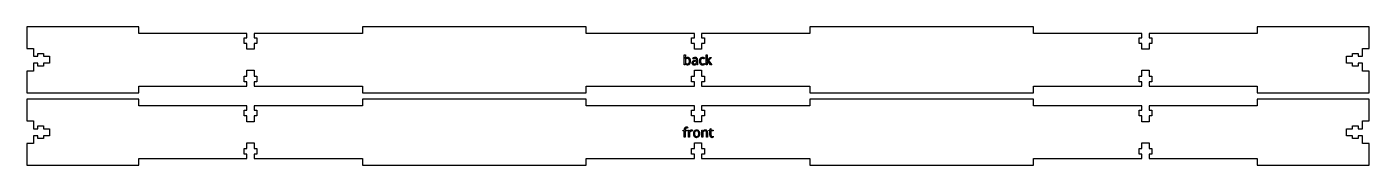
# Model space of a CAD drawing. Header units: millimetres. Extents: x 0 to 1466, y 3 to 486.
# Drawn here: x 0 to 610, y 3 to 66 of the extents above; entities that cross this region are included whole.
import ezdxf

# ---------------------------------------------------------------- set-up
doc = ezdxf.new("R2010")
doc.units = ezdxf.units.MM

msp = doc.modelspace()

# ---------------------------------------------------------------- linework, layer by layer
at = {"layer": 'back_labelLayer'}
for p, q in [((298.78, 48.75), (298.78, 53.31)), ((298.78, 53.31), (299.27, 53.31)), ((299.23, 49.16), (299.13, 48.75)), ((299.27, 49.16), (299.23, 49.16)), ((299.24, 51.53), (299.27, 51.53)), ((299.27, 53.31), (299.27, 52.2)), ((302.73, 51.37), (302.58, 51.74)), ((303.77, 50.66), (304.32, 50.67)), ((304.31, 50.33), (303.82, 50.31)), ((304.31, 50.04), (304.31, 50.33)), ((304.33, 49.21), (304.31, 49.21)), ((304.32, 50.67), (304.32, 50.87)), ((304.43, 48.75), (304.33, 49.21)), ((304.79, 50.94), (304.79, 48.75)), ((307.94, 51.85), (307.79, 51.44)), ((307.89, 49.29), (307.89, 48.86)), ((308.65, 48.75), (308.65, 53.31)), ((308.65, 53.31), (309.13, 53.31)), ((309.11, 50.39), (309.13, 50.39)), ((309.13, 53.31), (309.13, 50.89)), ((309.5, 50.27), (309.13, 49.95)), ((309.13, 49.95), (309.13, 48.75)), ((310.63, 48.75), (309.5, 50.27)), ((309.51, 50.86), (310.55, 51.96)), ((311.13, 51.96), (309.83, 50.59)), ((309.83, 50.59), (311.22, 48.75)), ((310.55, 51.96), (311.13, 51.96)), ((299.13, 48.75), (298.78, 48.75)), ((304.79, 48.75), (304.43, 48.75)), ((309.13, 48.75), (308.65, 48.75)), ((311.22, 48.75), (310.63, 48.75))]:
    msp.add_line(p, q, dxfattribs=at)
for centre, radius, start, end in [((291.95, 52.1), 7.32, 355.72384, 358.12589), ((293.2, 52.01), 6.06, 355.47161, 355.65329), ((289.13, 52.19), 10.14, 358.11232, 0.04841), ((300.17, 50.9), 1.11, 95.18352, 145.11089), ((301.89, 50.42), 2.62, 171.06676, 177.84565), ((303.01, 50.36), 3.75, 177.61778, 180.04246), ((302.48, 50.35), 3.22, 179.77631, 185.70749), ((300.14, 49.79), 1.08, 215.58501, 245.83618), ((301.21, 50.22), 1.94, 185.59246, 194.20503), ((300.8, 50.59), 1.52, 160.89266, 171.23341), ((300.4, 50), 1.1, 193.94305, 208.0218), ((300.15, 50.82), 0.833, 143.33821, 161.256), ((300.07, 49.84), 0.734, 208.55374, 217.56053), ((300, 50.93), 0.647, 120.14027, 142.42488), ((300.05, 49.83), 0.706, 218.16909, 253.80468), ((300.09, 50.75), 0.846, 100.447, 119.67007), ((300.22, 49.98), 1.28, 245.98014, 255.54565), ((300.18, 50.23), 1.13, 253.13822, 266.84828), ((300.19, 50.24), 1.37, 89.57318, 100.73245), ((300.27, 50.35), 1.66, 89.87439, 96.81449), ((300.21, 50.66), 1.56, 266.37746, 270.05094), ((300.21, 50.48), 1.12, 78.67814, 90.37501), ((300.23, 50.07), 0.969, 269.38689, 285.86303), ((300.29, 50.53), 1.49, 74.23933, 90.56238), ((300.31, 50.89), 0.709, 35.54083, 79.80114), ((300.35, 49.85), 1.15, 274.06402, 321.40809), ((300.3, 49.81), 0.699, 286.01626, 326.84975), ((300.39, 50.89), 1.11, 38.5631, 74.06704), ((300.23, 50.83), 0.807, 32.70345, 35.52463), ((299.95, 50.04), 1.12, 326.71048, 343.66617), ((300.01, 50.71), 1.06, 15.77789, 32.01518), ((299.3, 50.24), 1.8, 343.41716, 353.63692), ((299.31, 50.5), 1.78, 6.16486, 16.03961), ((298.23, 50.38), 2.87, 359.76808, 6.30956), ((298.32, 50.35), 2.79, 353.49352, 0.22054), ((300.19, 49.98), 1.37, 321.31616, 335.5436), ((300.13, 50.69), 1.43, 16.47093, 38.40753), ((299.75, 50.17), 1.84, 335.8306, 350.82552), ((299.41, 50.46), 2.2, 5.13385, 16.79735), ((298.76, 50.34), 2.85, 350.65627, 0.33803), ((298.49, 50.37), 3.12, 359.87789, 5.40936), ((303.06, 49.67), 0.842, 115.49046, 182.35681), ((303.44, 49.63), 1.22, 179.54572, 192.69499), ((303.03, 49.53), 0.799, 192.08272, 227.45213), ((303.05, 49.56), 0.837, 227.76911, 237.80489), ((303.64, 49.76), 2.24, 106.35684, 118.33499), ((303.12, 49.69), 0.986, 238.32725, 258.91843), ((303.48, 48.9), 1.72, 101.35685, 117.07983), ((304.15, 48.44), 3.26, 112.21231, 115.96404), ((303.49, 49.63), 0.768, 171.21215, 180.20591), ((303.42, 49.63), 0.695, 179.52666, 192.77878), ((303.25, 49.68), 0.519, 120.97345, 172.41795), ((303.19, 49.57), 0.453, 192.32652, 222.05794), ((303.17, 49.56), 0.433, 222.58034, 229.25499), ((303.23, 49.63), 0.529, 229.78367, 254.27244), ((303.83, 49.24), 2.39, 103.62261, 112.43201), ((303.38, 49.49), 0.747, 113.58877, 121.68043), ((303.74, 49.47), 2.55, 104.51613, 106.54906), ((303.56, 49.06), 1.21, 102.7996, 113.24327), ((303.31, 49.9), 0.803, 253.93969, 266.4533), ((303.67, 49.76), 2.25, 90.07146, 104.65209), ((303.82, 47.32), 3.34, 92.46962, 101.70648), ((303.33, 50.19), 1.09, 266.07846, 270.05887), ((303.65, 50.03), 1.58, 90.44849, 103.76652), ((303.77, 48.13), 2.17, 96.35454, 102.99536), ((303.34, 50.43), 1.34, 269.5792, 282.04137), ((303.94, 46.74), 3.57, 91.85644, 96.44785), ((303.44, 50), 0.895, 281.71215, 306.45934), ((303.64, 50.41), 1.2, 83.65077, 90.1753), ((303.68, 49.96), 2.05, 81.56803, 90.32487), ((303.91, 45.91), 4.75, 91.71638, 92.90945), ((303.69, 50.81), 0.795, 70.57159, 83.99279), ((303.46, 49.61), 0.896, 294.39329, 304.73708), ((303.79, 51.1), 0.494, 42.72954, 71.03801), ((303.48, 49.93), 0.812, 306.98801, 313.85597), ((303.22, 49.95), 1.31, 304.84855, 314.85306), ((303.79, 50.73), 1.27, 68.22737, 81.74936), ((303.48, 49.93), 0.814, 314.18923, 347.42696), ((303.75, 51.07), 0.543, 20.40938, 41.44796), ((302.73, 50.46), 2.02, 314.74455, 321.70717), ((303.45, 50.96), 0.863, 7.82721, 20.60419), ((303.96, 51.14), 0.828, 47.86831, 68.29341), ((303.07, 50.03), 1.24, 346.91776, 0.28242), ((302.92, 50.88), 1.4, 359.69338, 8.00354), ((302.72, 50.04), 1.59, 359.8205, 359.99778), ((303.99, 51.2), 0.77, 19.23311, 46.6741), ((303.54, 51.03), 1.25, 6.33792, 19.68157), ((302.88, 50.95), 1.91, 359.80263, 6.65836), ((308.3, 50.35), 2.68, 169.89782, 180.36891), ((308.56, 50.33), 2.94, 179.9388, 183.98153), ((307.76, 50.26), 2.15, 183.59134, 196.35396), ((307.36, 50.53), 1.73, 153.08755, 170.10512), ((307.06, 50.05), 1.41, 196.01667, 221.1349), ((307.01, 50.69), 1.34, 138.65507, 152.6853), ((306.94, 50.74), 1.26, 101.49131, 138.31339), ((306.92, 49.94), 1.23, 221.79763, 256.80207), ((308.81, 50.35), 2.69, 174.53103, 180.15491), ((308.47, 50.33), 2.36, 179.70416, 188.07435), ((307.76, 50.47), 1.63, 160.14183, 175.13681), ((307.63, 50.2), 1.5, 187.93154, 200.38856), ((307, 50.76), 0.816, 114.42659, 161.66327), ((307.17, 50.03), 1.01, 200.41837, 216.63928), ((306.98, 49.9), 0.772, 216.96956, 261.31031), ((307.07, 50.51), 1.08, 88.71943, 112.56673), ((307.1, 50.11), 1.91, 89.58916, 102.17881), ((307.06, 50.29), 1.18, 260.1359, 270.26923), ((307.06, 51.15), 2.04, 270.26582, 286.28917), ((307.1, 50.51), 1.08, 87.67465, 89.9751), ((307.11, 49.82), 2.19, 77.77022, 89.94754), ((307.08, 50.2), 1.39, 81.69102, 87.50788), ((306.99, 49.59), 2.01, 77.29999, 81.73449), ((306.87, 49.02), 2.58, 74.78019, 77.44985), ((306.99, 49.43), 2.16, 68.32941, 74.88318), ((307.26, 50.09), 1.38, 282.0344, 296.94545), ((307.07, 49.6), 2.43, 74.67973, 77.95776), ((306.93, 51.61), 2.51, 286.04597, 292.36549), ((307.29, 50.41), 1.58, 70.09455, 74.73859), ((307.5, 50.99), 0.962, 63.50358, 70.18607), ((307.61, 51.22), 0.714, 62.9261, 63.18997), ((293.32, 51.5), 15.83, 356.03293, 356.64422), ((290.47, 51.69), 18.69, 356.01931, 356.05667), ((299.6, 51.13), 9.54, 356.63241, 357.491), ((305.89, 50.9), 3.24, 358.27397, 359.89278), ((303.37, 50.97), 5.76, 357.50416, 358.33077), ((311.48, 48.73), 2.88, 142.32327, 144.70762), ((313.01, 47.55), 4.82, 140.43304, 142.33655), ((315.01, 45.9), 7.4, 139.27989, 140.47025), ((317.32, 43.92), 10.45, 138.34166, 139.28776), ((300.27, 50.17), 1.48, 255.7755, 270.31858), ((300.28, 50.34), 1.65, 269.92251, 275.54827), ((303.23, 50.18), 1.49, 258.67199, 270.40471), ((303.24, 50.88), 2.19, 269.95382, 273.14923), ((303.27, 50.35), 1.65, 272.93355, 281.41391), ((303.38, 49.83), 1.12, 281.29791, 293.73143), ((307.06, 50.51), 1.82, 256.42436, 270.48898), ((307.08, 51.36), 2.67, 269.96542, 272.86436), ((307.12, 50.73), 2.04, 272.59805, 282.18782)]:
    msp.add_arc(centre, radius, start, end, dxfattribs=at)
at = {"layer": 'back_outsideCutPath'}
for p, q in [((0, 66), (0, 56.12)), ((50.83, 66), (0, 66)), ((50.83, 63), (50.83, 66)), ((100.04, 63), (50.83, 63)), ((98.79, 58.4), (98.79, 61.05)), ((98.79, 61.05), (100.04, 61.05)), ((100.04, 61.05), (100.04, 63)), ((152.5, 63), (103.29, 63)), ((103.29, 63), (103.29, 61.05)), ((103.29, 61.05), (104.54, 61.05)), ((104.54, 61.05), (104.54, 58.4)), ((254.17, 66), (152.5, 66)), ((152.5, 66), (152.5, 63)), ((254.17, 63), (254.17, 66)), ((303.38, 63), (254.17, 63)), ((302.12, 58.4), (302.12, 61.05)), ((302.12, 61.05), (303.38, 61.05)), ((303.38, 61.05), (303.38, 63)), ((355.83, 63), (306.62, 63)), ((306.62, 63), (306.62, 61.05)), ((306.62, 61.05), (307.88, 61.05)), ((307.88, 61.05), (307.88, 58.4)), ((457.5, 66), (355.83, 66)), ((355.83, 66), (355.83, 63)), ((457.5, 63), (457.5, 66)), ((506.71, 63), (457.5, 63)), ((505.46, 58.4), (505.46, 61.05)), ((505.46, 61.05), (506.71, 61.05)), ((506.71, 61.05), (506.71, 63)), ((559.17, 63), (509.96, 63)), ((509.96, 63), (509.96, 61.05)), ((509.96, 61.05), (511.21, 61.05)), ((511.21, 61.05), (511.21, 58.4)), ((610, 66), (559.17, 66)), ((559.17, 66), (559.17, 63)), ((610, 56.12), (610, 66)), ((0, 56.12), (3, 56.12)), ((3, 56.12), (3, 52.62)), ((100.04, 58.4), (98.79, 58.4)), ((100.04, 55.75), (100.04, 58.4)), ((103.29, 55.75), (100.04, 55.75)), ((104.54, 58.4), (103.29, 58.4)), ((103.29, 58.4), (103.29, 55.75)), ((303.38, 58.4), (302.12, 58.4)), ((303.38, 55.75), (303.38, 58.4)), ((306.62, 55.75), (303.38, 55.75)), ((307.88, 58.4), (306.62, 58.4)), ((306.62, 58.4), (306.62, 55.75)), ((506.71, 58.4), (505.46, 58.4)), ((506.71, 55.75), (506.71, 58.4)), ((509.96, 55.75), (506.71, 55.75)), ((511.21, 58.4), (509.96, 58.4)), ((509.96, 58.4), (509.96, 55.75)), ((607, 52.62), (607, 56.12)), ((607, 56.12), (610, 56.12)), ((3, 52.62), (4.95, 52.62)), ((4.95, 49.38), (3, 49.38)), ((3, 49.38), (3, 45.88)), ((4.95, 52.62), (4.95, 53.88)), ((4.95, 53.88), (7.6, 53.88)), ((4.95, 48.12), (4.95, 49.38)), ((7.6, 53.88), (7.6, 52.62)), ((7.6, 52.62), (10.25, 52.62)), ((10.25, 49.38), (7.6, 49.38)), ((7.6, 49.38), (7.6, 48.12)), ((10.25, 52.62), (10.25, 49.38)), ((599.75, 49.38), (599.75, 52.62)), ((599.75, 52.62), (602.4, 52.62)), ((602.4, 49.38), (599.75, 49.38)), ((602.4, 52.62), (602.4, 53.88)), ((602.4, 53.88), (605.05, 53.88)), ((602.4, 48.12), (602.4, 49.38)), ((605.05, 53.88), (605.05, 52.62)), ((605.05, 52.62), (607, 52.62)), ((607, 49.38), (605.05, 49.38)), ((605.05, 49.38), (605.05, 48.12)), ((607, 45.88), (607, 49.38)), ((3, 45.88), (0, 45.88)), ((0, 45.88), (0, 36)), ((7.6, 48.12), (4.95, 48.12)), ((98.79, 40.95), (98.79, 43.6)), ((98.79, 43.6), (100.04, 43.6)), ((100.04, 43.6), (100.04, 46.25)), ((100.04, 46.25), (103.29, 46.25)), ((103.29, 46.25), (103.29, 43.6)), ((103.29, 43.6), (104.54, 43.6)), ((104.54, 43.6), (104.54, 40.95)), ((302.12, 40.95), (302.12, 43.6)), ((302.12, 43.6), (303.38, 43.6)), ((303.38, 43.6), (303.38, 46.25)), ((303.38, 46.25), (306.62, 46.25)), ((306.62, 46.25), (306.62, 43.6)), ((306.62, 43.6), (307.88, 43.6)), ((307.88, 43.6), (307.88, 40.95)), ((505.46, 40.95), (505.46, 43.6)), ((505.46, 43.6), (506.71, 43.6)), ((506.71, 43.6), (506.71, 46.25)), ((506.71, 46.25), (509.96, 46.25)), ((509.96, 46.25), (509.96, 43.6)), ((509.96, 43.6), (511.21, 43.6)), ((511.21, 43.6), (511.21, 40.95)), ((605.05, 48.12), (602.4, 48.12)), ((610, 45.88), (607, 45.88)), ((610, 36), (610, 45.88)), ((50.83, 36), (50.83, 39)), ((50.83, 39), (100.04, 39)), ((100.04, 40.95), (98.79, 40.95)), ((100.04, 39), (100.04, 40.95)), ((104.54, 40.95), (103.29, 40.95)), ((103.29, 40.95), (103.29, 39)), ((103.29, 39), (152.5, 39)), ((152.5, 39), (152.5, 36)), ((254.17, 36), (254.17, 39)), ((254.17, 39), (303.38, 39)), ((303.38, 40.95), (302.12, 40.95)), ((303.38, 39), (303.38, 40.95)), ((307.88, 40.95), (306.62, 40.95)), ((306.62, 40.95), (306.62, 39)), ((306.62, 39), (355.83, 39)), ((355.83, 39), (355.83, 36)), ((457.5, 36), (457.5, 39)), ((457.5, 39), (506.71, 39)), ((506.71, 40.95), (505.46, 40.95)), ((506.71, 39), (506.71, 40.95)), ((511.21, 40.95), (509.96, 40.95)), ((509.96, 40.95), (509.96, 39)), ((509.96, 39), (559.17, 39)), ((559.17, 39), (559.17, 36)), ((0, 36), (50.83, 36)), ((152.5, 36), (254.17, 36)), ((355.83, 36), (457.5, 36)), ((559.17, 36), (610, 36))]:
    msp.add_line(p, q, dxfattribs=at)
at = {"layer": 'front_labelLayer'}
for p, q in [((298.15, 18.79), (298.73, 18.96)), ((298.15, 18.57), (298.15, 18.79)), ((298.73, 18.57), (298.15, 18.57)), ((298.73, 18.96), (298.73, 19.14)), ((298.73, 15.73), (298.73, 18.57)), ((299.21, 19.15), (299.21, 18.94)), ((299.21, 18.94), (300.03, 18.94)), ((300.03, 18.57), (299.21, 18.57)), ((299.21, 18.57), (299.21, 15.73)), ((300.03, 18.94), (300.03, 18.57)), ((300.36, 20.22), (300.23, 19.83)), ((300.62, 15.73), (300.62, 18.94)), ((300.62, 18.94), (301.02, 18.94)), ((301.02, 18.94), (301.07, 18.35)), ((301.07, 18.35), (301.1, 18.35)), ((302.46, 18.97), (302.4, 18.52)), ((306.69, 15.73), (306.69, 18.94)), ((306.69, 18.94), (307.08, 18.94)), ((307.08, 18.94), (307.16, 18.51)), ((307.16, 18.51), (307.19, 18.51)), ((309.95, 18.8), (310.41, 19)), ((309.95, 18.57), (309.95, 18.8)), ((310.41, 18.57), (309.95, 18.57)), ((310.41, 19), (310.61, 19.69)), ((310.41, 16.66), (310.41, 18.57)), ((310.61, 19.69), (310.89, 19.69)), ((310.89, 19.69), (310.89, 18.94)), ((310.89, 18.94), (311.82, 18.94)), ((311.82, 18.57), (310.89, 18.57)), ((310.89, 18.57), (310.89, 16.68)), ((311.82, 18.94), (311.82, 18.57)), ((299.21, 15.73), (298.73, 15.73)), ((301.1, 15.73), (300.62, 15.73)), ((301.1, 17.46), (301.1, 15.73)), ((307.18, 15.73), (306.69, 15.73)), ((307.18, 17.42), (307.18, 15.73)), ((308.89, 15.73), (308.89, 17.81)), ((309.37, 15.73), (308.89, 15.73)), ((309.37, 17.83), (309.37, 15.73)), ((311.85, 16.14), (311.85, 15.76))]:
    msp.add_line(p, q, dxfattribs=at)
for centre, radius, start, end in [((300.7, 19.16), 1.97, 167.57759, 180.6587), ((299.77, 19.38), 1.02, 141.74339, 168.23219), ((299.62, 19.46), 0.853, 98.25514, 139.62034), ((300.88, 19.18), 1.67, 171.65285, 178.43834), ((301.51, 19.15), 2.3, 178.19715, 180.02333), ((300.21, 19.28), 0.994, 161.84379, 171.78469), ((299.81, 19.42), 0.563, 145.06893, 162.18014), ((299.69, 19.49), 0.421, 102.76775, 144.33806), ((299.75, 18.85), 1.48, 89.66964, 99.93144), ((299.75, 19.27), 0.656, 89.48599, 103.41966), ((299.75, 18.88), 1.05, 83.07606, 89.79268), ((299.75, 18.76), 1.57, 81.56412, 89.70169), ((299.68, 18.36), 1.56, 76.51835, 83.02175), ((299.64, 17.99), 2.34, 75.97399, 81.6565), ((299.5, 17.59), 2.36, 71.96133, 76.59175), ((299.45, 17.21), 3.15, 73.2965, 76.09456), ((302.53, 17.54), 1.64, 139.41395, 150.6033), ((302.23, 17.8), 1.25, 124.23217, 139.41607), ((302.04, 17.72), 0.843, 89.63355, 137.08807), ((302.08, 18.03), 0.969, 89.67964, 124.44058), ((302.04, 17.42), 1.14, 87.34339, 89.96598), ((302.09, 16.77), 2.23, 84.99231, 90.12805), ((302.02, 17.07), 1.49, 81.58835, 87.19171), ((301.93, 16.43), 2.14, 77.44538, 81.63608), ((302.14, 17.37), 1.63, 78.48913, 85.02661), ((304.55, 17.53), 1.65, 150.71116, 169.46955), ((304.28, 17.67), 1.34, 138.17594, 150.22872), ((304.23, 17.7), 1.29, 99.17594, 137.98328), ((304.25, 17.8), 0.775, 103.46851, 142.3119), ((304.36, 17.11), 1.89, 89.73264, 100.07602), ((304.34, 17.43), 1.16, 89.48056, 103.88048), ((304.36, 17.36), 1.23, 79.34536, 90.31748), ((304.38, 17.37), 1.63, 73.52228, 90.56923), ((304.45, 17.78), 0.8, 37.95777, 80.4006), ((304.48, 17.72), 1.27, 41.14457, 73.21337), ((304.3, 17.56), 1.51, 13.50147, 41.07031), ((308.02, 17.98), 0.985, 116.94428, 147.65257), ((308.02, 17.81), 0.795, 140.15187, 160.31471), ((307.93, 17.87), 0.686, 118.5439, 139.19271), ((308.12, 17.81), 1.18, 115.80725, 117.60645), ((308.03, 17.66), 0.916, 100.11765, 118.16028), ((308.17, 17.68), 1.32, 94.32263, 115.54546), ((308.14, 17.12), 1.47, 89.59335, 100.3718), ((308.21, 17.41), 1.59, 89.95788, 94.711), ((308.15, 17.3), 1.29, 84.01969, 90.15106), ((308.22, 17.08), 1.92, 80.55858, 90.35383), ((308.2, 17.72), 0.871, 71.08275, 84.36915), ((308.31, 18.02), 0.548, 43.37906, 71.53869), ((308.34, 17.78), 1.21, 65.10942, 80.76387), ((308.28, 18.01), 0.579, 22.70236, 42.34204), ((308.48, 18.09), 0.874, 46.5585, 64.87824), ((308.49, 18.12), 0.843, 19.38492, 45.5997), ((308, 17.94), 1.36, 6.96334, 19.83635), ((302.58, 17.46), 1.48, 173.69082, 180.08821), ((302.22, 17.52), 1.11, 138.95757, 174.54221), ((302.25, 17.49), 1.15, 135.62092, 138.83773), ((305.41, 17.36), 2.53, 169.2443, 180.38808), ((305.32, 17.33), 2.43, 179.77444, 189.0933), ((304.69, 17.23), 1.8, 188.91023, 205.31712), ((304.51, 17.15), 1.6, 205.65622, 208.446), ((304.27, 17), 1.32, 207.7947, 238.67581), ((305.96, 17.35), 2.57, 173.00857, 180.24639), ((305.85, 17.33), 2.46, 179.70593, 187.91607), ((305.03, 17.47), 1.63, 162.06534, 173.16748), ((304.95, 17.2), 1.55, 187.76389, 200.09774), ((304.44, 17.67), 1.01, 142.90261, 162.3749), ((304.45, 17.02), 1.02, 200.08457, 216.91319), ((304.28, 17.04), 1.35, 238.8115, 253.24289), ((304.27, 16.89), 0.797, 217.30099, 261.70987), ((304.34, 17.24), 1.56, 253.54369, 270.41822), ((304.35, 17.29), 1.21, 260.5033, 270.24763), ((304.36, 17.56), 1.89, 269.75032, 279.80329), ((304.37, 17.21), 1.13, 269.44816, 284.72555), ((304.46, 16.88), 0.786, 284.56623, 322.63338), ((304.48, 16.98), 1.3, 278.89591, 317.99791), ((304.29, 17.66), 1, 20.02572, 37.43505), ((304.25, 17.03), 1.04, 323.00898, 342.63902), ((303.79, 17.48), 1.53, 7.74396, 20.06906), ((303.65, 17.23), 1.67, 342.36159, 353.75373), ((302.91, 17.35), 2.43, 359.70753, 7.89724), ((302.77, 17.33), 2.56, 353.53635, 0.20142), ((304.43, 17.02), 1.36, 318.144, 329.75662), ((304.17, 17.16), 1.65, 330.2507, 349.41163), ((303.59, 17.38), 2.24, 1.12774, 13.88), ((303.32, 17.33), 2.51, 349.17618, 0.38628), ((302.98, 17.34), 2.85, 359.9919, 1.54205), ((309.47, 17.46), 2.3, 171.17659, 178.32177), ((310.29, 17.42), 3.12, 178.0811, 180.02355), ((308.57, 17.6), 1.38, 159.95343, 171.38013), ((308.02, 17.9), 0.859, 8.49311, 22.65799), ((307.51, 17.82), 1.37, 359.67135, 8.68776), ((307.25, 17.84), 2.12, 359.76311, 7.21152), ((311.94, 16.64), 1.53, 179.35512, 192.84778), ((311.17, 16.43), 0.735, 190.38178, 253.87723), ((311.87, 16.67), 0.979, 179.6416, 189.75054), ((311.53, 16.61), 0.628, 189.54796, 205.78734), ((311.38, 16.54), 0.472, 206.12956, 221.40834), ((311.32, 16.95), 1.27, 253.78481, 270.88522), ((311.37, 16.53), 0.452, 221.59485, 262.35057), ((311.41, 16.73), 0.65, 261.32657, 270.19121), ((311.34, 16.92), 1.24, 270.00245, 270.76112), ((311.33, 17.19), 1.52, 270.89336, 275.54838), ((311.41, 17.67), 1.6, 269.88031, 278.30289), ((311.27, 17.78), 2.11, 275.52606, 279.29388), ((311.32, 17.5), 1.82, 279.18647, 280.11445), ((311.43, 17.55), 1.47, 278.41568, 279.00797), ((311.41, 17.05), 1.37, 280.00691, 283.37373), ((311.25, 18.69), 2.63, 278.95882, 280.51046), ((311.53, 16.54), 0.846, 283.30682, 288.11984), ((311.42, 17.78), 1.7, 280.48457, 282.62706), ((311.57, 17.11), 1.02, 282.58778, 285.5797), ((311.64, 16.2), 0.478, 287.98863, 295.30483), ((311.64, 16.83), 0.726, 285.72299, 286.25872)]:
    msp.add_arc(centre, radius, start, end, dxfattribs=at)
at = {"layer": 'front_outsideCutPath'}
for p, q in [((0, 33), (0, 23.12)), ((50.83, 33), (0, 33)), ((50.83, 30), (50.83, 33)), ((254.17, 33), (152.5, 33)), ((152.5, 33), (152.5, 30)), ((254.17, 30), (254.17, 33)), ((457.5, 33), (355.83, 33)), ((355.83, 33), (355.83, 30)), ((457.5, 30), (457.5, 33)), ((610, 33), (559.17, 33)), ((559.17, 33), (559.17, 30)), ((610, 23.12), (610, 33)), ((100.04, 30), (50.83, 30)), ((98.79, 25.4), (98.79, 28.05)), ((98.79, 28.05), (100.04, 28.05)), ((100.04, 25.4), (98.79, 25.4)), ((100.04, 28.05), (100.04, 30)), ((100.04, 22.75), (100.04, 25.4)), ((152.5, 30), (103.29, 30)), ((103.29, 30), (103.29, 28.05)), ((103.29, 28.05), (104.54, 28.05)), ((104.54, 25.4), (103.29, 25.4)), ((103.29, 25.4), (103.29, 22.75)), ((104.54, 28.05), (104.54, 25.4)), ((303.38, 30), (254.17, 30)), ((302.12, 25.4), (302.12, 28.05)), ((302.12, 28.05), (303.38, 28.05)), ((303.38, 25.4), (302.12, 25.4)), ((303.38, 28.05), (303.38, 30)), ((303.38, 22.75), (303.38, 25.4)), ((355.83, 30), (306.62, 30)), ((306.62, 30), (306.62, 28.05)), ((306.62, 28.05), (307.88, 28.05)), ((307.88, 25.4), (306.62, 25.4)), ((306.62, 25.4), (306.62, 22.75)), ((307.88, 28.05), (307.88, 25.4)), ((506.71, 30), (457.5, 30)), ((505.46, 25.4), (505.46, 28.05)), ((505.46, 28.05), (506.71, 28.05)), ((506.71, 25.4), (505.46, 25.4)), ((506.71, 28.05), (506.71, 30)), ((506.71, 22.75), (506.71, 25.4)), ((559.17, 30), (509.96, 30)), ((509.96, 30), (509.96, 28.05)), ((509.96, 28.05), (511.21, 28.05)), ((511.21, 25.4), (509.96, 25.4)), ((509.96, 25.4), (509.96, 22.75)), ((511.21, 28.05), (511.21, 25.4)), ((0, 23.12), (3, 23.12)), ((3, 23.12), (3, 19.62)), ((3, 19.62), (4.95, 19.62)), ((4.95, 19.62), (4.95, 20.88)), ((4.95, 20.88), (7.6, 20.88)), ((7.6, 20.88), (7.6, 19.62)), ((7.6, 19.62), (10.25, 19.62)), ((10.25, 19.62), (10.25, 16.38)), ((103.29, 22.75), (100.04, 22.75)), ((306.62, 22.75), (303.38, 22.75)), ((509.96, 22.75), (506.71, 22.75)), ((599.75, 16.38), (599.75, 19.62)), ((599.75, 19.62), (602.4, 19.62)), ((602.4, 19.62), (602.4, 20.88)), ((602.4, 20.88), (605.05, 20.88)), ((605.05, 20.88), (605.05, 19.62)), ((605.05, 19.62), (607, 19.62)), ((607, 19.62), (607, 23.12)), ((607, 23.12), (610, 23.12)), ((3, 12.88), (0, 12.88)), ((0, 12.88), (0, 3)), ((4.95, 16.38), (3, 16.38)), ((3, 16.38), (3, 12.88)), ((4.95, 15.12), (4.95, 16.38)), ((7.6, 15.12), (4.95, 15.12)), ((10.25, 16.38), (7.6, 16.38)), ((7.6, 16.38), (7.6, 15.12)), ((100.04, 10.6), (100.04, 13.25)), ((100.04, 13.25), (103.29, 13.25)), ((103.29, 13.25), (103.29, 10.6)), ((303.38, 10.6), (303.38, 13.25)), ((303.38, 13.25), (306.62, 13.25)), ((306.62, 13.25), (306.62, 10.6)), ((506.71, 10.6), (506.71, 13.25)), ((506.71, 13.25), (509.96, 13.25)), ((509.96, 13.25), (509.96, 10.6)), ((602.4, 16.38), (599.75, 16.38)), ((602.4, 15.12), (602.4, 16.38)), ((605.05, 15.12), (602.4, 15.12)), ((607, 16.38), (605.05, 16.38)), ((605.05, 16.38), (605.05, 15.12)), ((607, 12.88), (607, 16.38)), ((610, 12.88), (607, 12.88)), ((610, 3), (610, 12.88)), ((98.79, 7.95), (98.79, 10.6)), ((98.79, 10.6), (100.04, 10.6)), ((100.04, 7.95), (98.79, 7.95)), ((100.04, 6), (100.04, 7.95)), ((103.29, 10.6), (104.54, 10.6)), ((104.54, 7.95), (103.29, 7.95)), ((103.29, 7.95), (103.29, 6)), ((104.54, 10.6), (104.54, 7.95)), ((302.12, 7.95), (302.12, 10.6)), ((302.12, 10.6), (303.38, 10.6)), ((303.38, 7.95), (302.12, 7.95)), ((303.38, 6), (303.38, 7.95)), ((306.62, 10.6), (307.88, 10.6)), ((307.88, 7.95), (306.62, 7.95)), ((306.62, 7.95), (306.62, 6)), ((307.88, 10.6), (307.88, 7.95)), ((505.46, 7.95), (505.46, 10.6)), ((505.46, 10.6), (506.71, 10.6)), ((506.71, 7.95), (505.46, 7.95)), ((506.71, 6), (506.71, 7.95)), ((509.96, 10.6), (511.21, 10.6)), ((511.21, 7.95), (509.96, 7.95)), ((509.96, 7.95), (509.96, 6)), ((511.21, 10.6), (511.21, 7.95)), ((0, 3), (50.83, 3)), ((50.83, 3), (50.83, 6)), ((50.83, 6), (100.04, 6)), ((103.29, 6), (152.5, 6)), ((152.5, 6), (152.5, 3)), ((152.5, 3), (254.17, 3)), ((254.17, 3), (254.17, 6)), ((254.17, 6), (303.38, 6)), ((306.62, 6), (355.83, 6)), ((355.83, 6), (355.83, 3)), ((355.83, 3), (457.5, 3)), ((457.5, 3), (457.5, 6)), ((457.5, 6), (506.71, 6)), ((509.96, 6), (559.17, 6)), ((559.17, 6), (559.17, 3)), ((559.17, 3), (610, 3))]:
    msp.add_line(p, q, dxfattribs=at)

doc.saveas('drawing.dxf')
